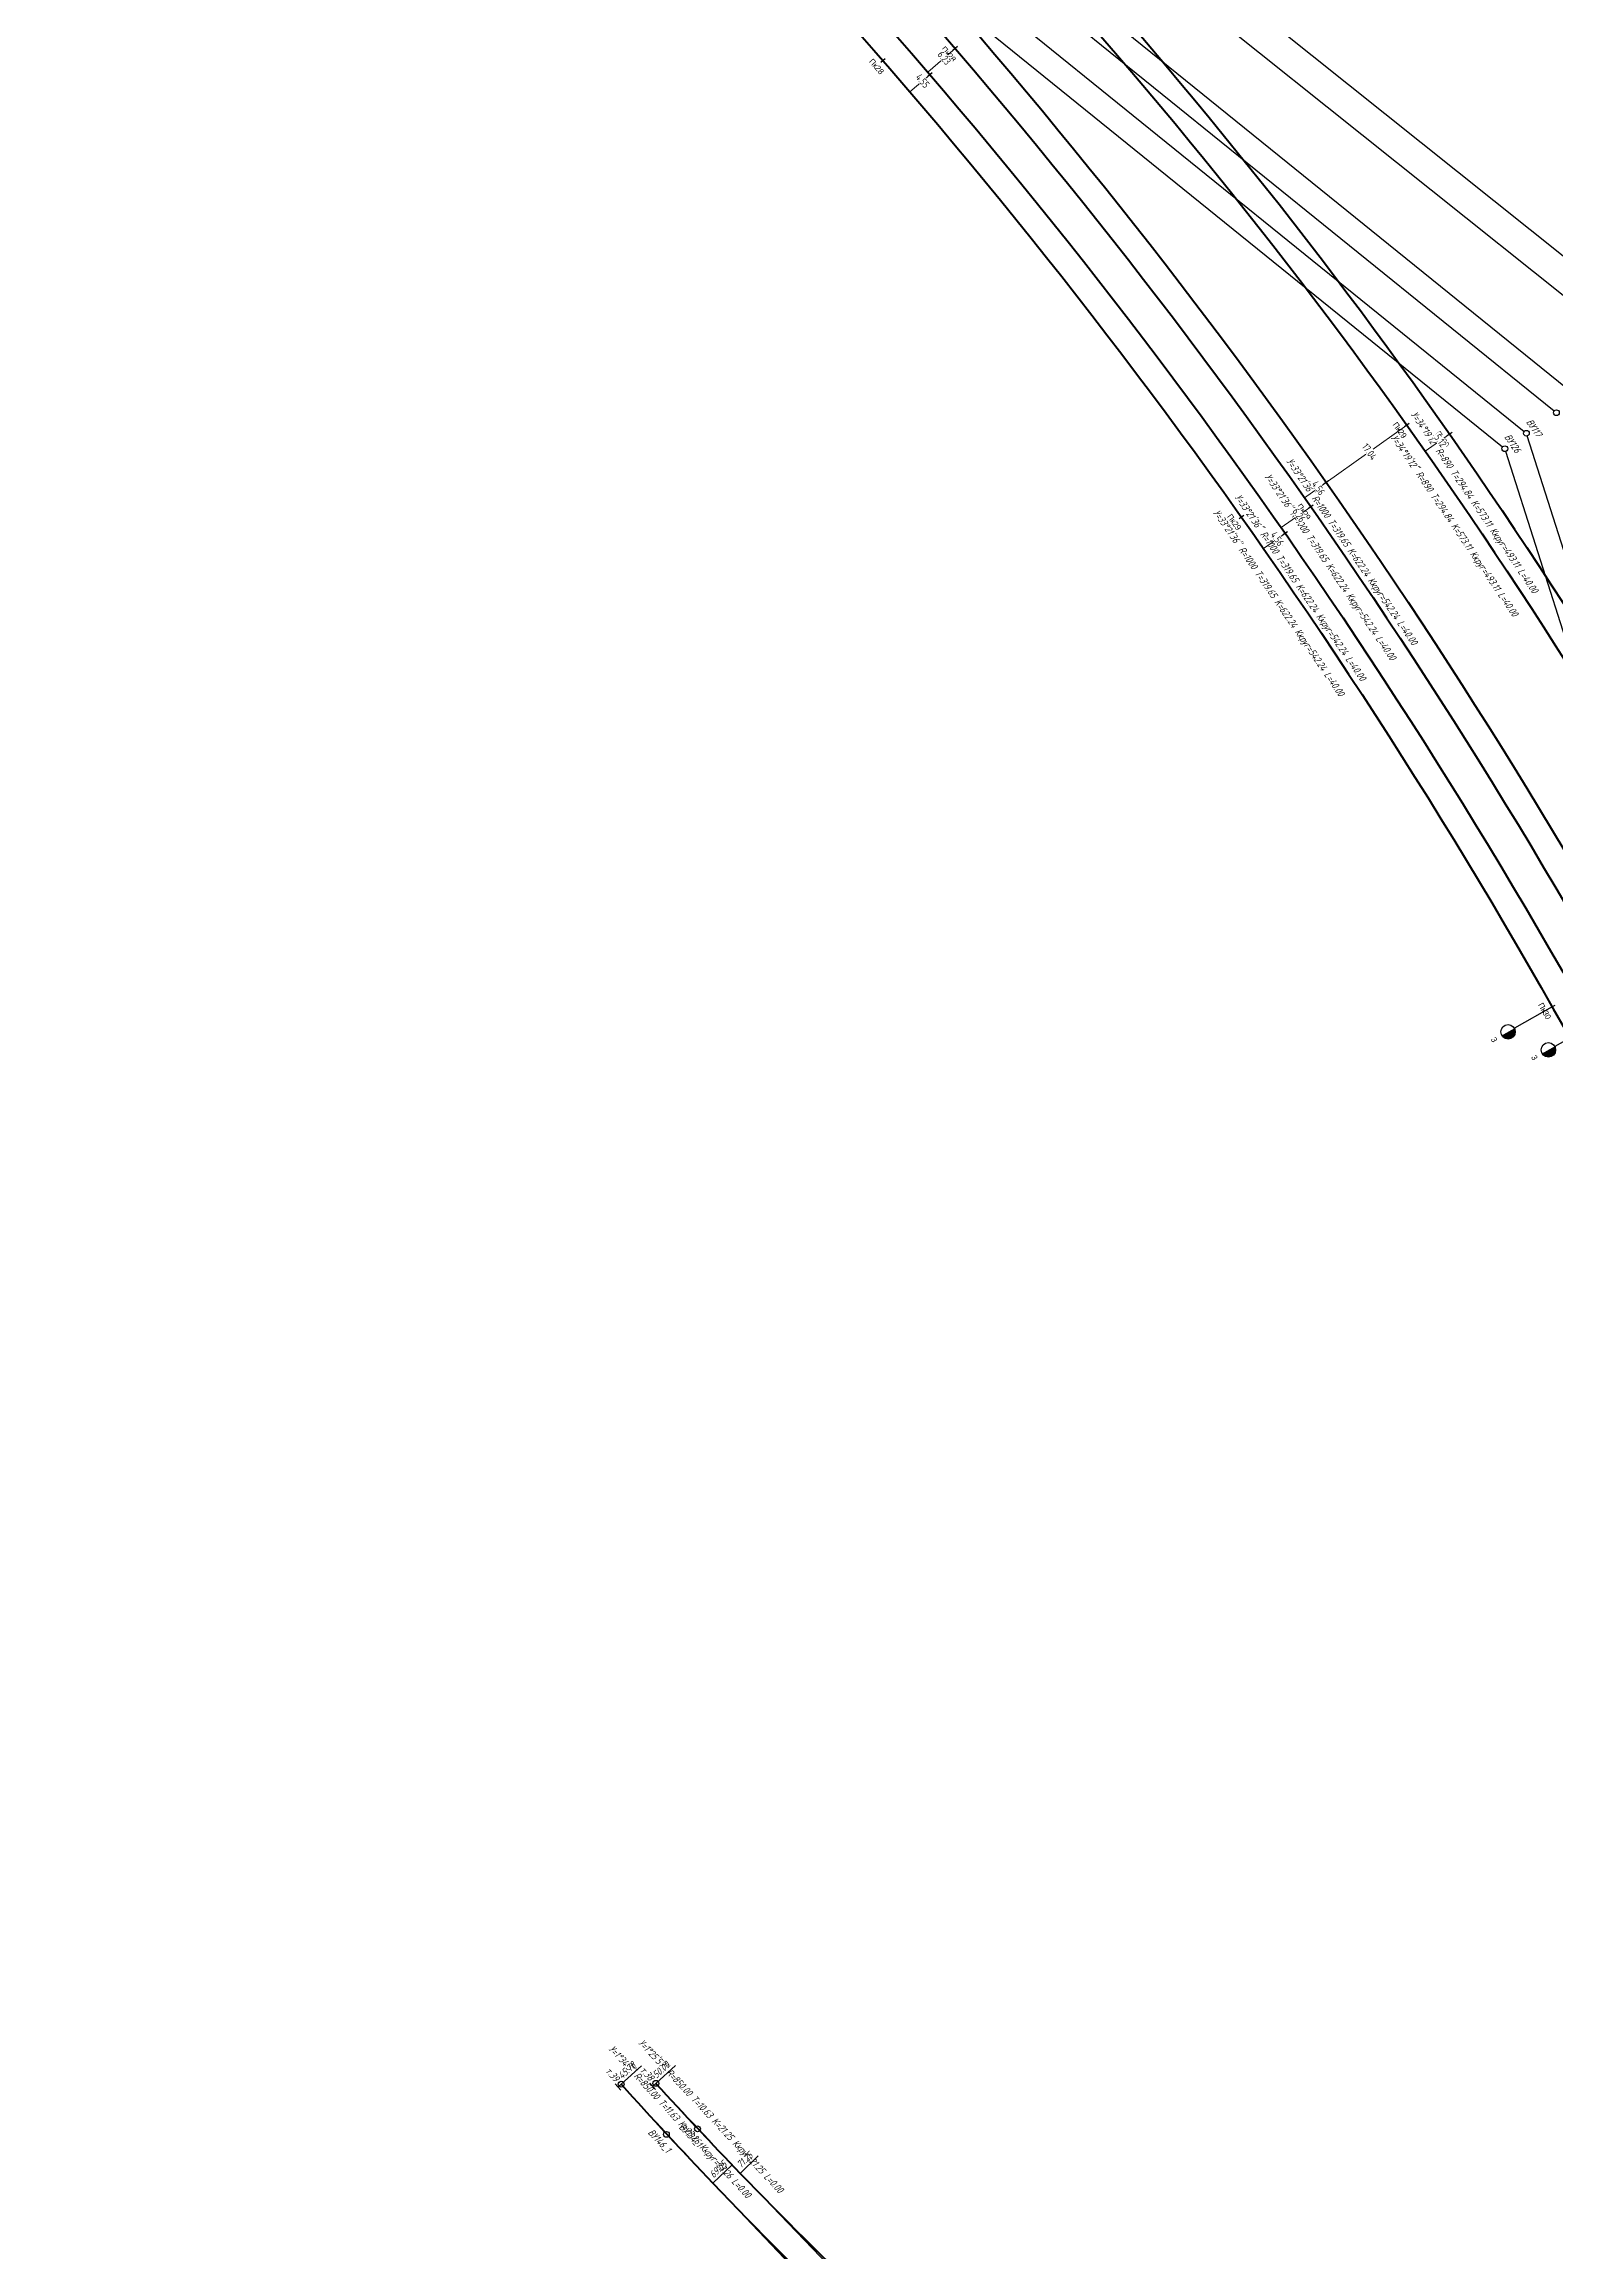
# Model space of a CAD drawing. Extents: x 10590 to 14299, y 7312 to 9553.
# Drawn here: x 12202.4 to 12462.8, y 8019 to 8399.5 of the extents above; entities that cross this region are included whole.
import ezdxf
from ezdxf.enums import TextEntityAlignment as Align

# ---------------------------------------------------------------- set-up
doc = ezdxf.new("R2010")
doc.units = 0
for name, color, linetype in [('Вершины', 7, 'Continuous'), ('Километраж', 7, 'Continuous'), ('Междупутья в плане', 7, 'Continuous'), ('Ось трассы', 7, 'Continuous'), ('Параметры кривых', 7, 'Continuous'), ('Пикетаж', 7, 'Continuous')]:
    doc.layers.add(name, color=color, linetype=linetype)
doc.styles.get("Standard").update_dxf_attribs({"font": 'SPDS.shx', "oblique": 15, "height": 2})
doc.styles.add('Километры', font='pragmai.shx', dxfattribs={"height": 2})
doc.styles.add('Междупутья', font='simplex.shx', dxfattribs={"width": 0.7, "height": 2.5})
doc.styles.add('Параметры кривых', font='SPDS.shx', dxfattribs={"oblique": 15, "height": 2.5})
doc.styles.add('Пикетаж', font='pragmai.shx', dxfattribs={"height": 2})

msp = doc.modelspace()

# ---------------------------------------------------------------- hatches: boundary and pattern name
at = {"linetype": 'ByBlock', "lineweight": -2}
for points in [[(12455.66, 8229.88, -1), (12453.48, 8228.65)], [(12462.61, 8226.77, -1), (12460.43, 8225.55)]]:
    msp.add_hatch(color=1, dxfattribs=at).paths.add_polyline_path(points)

# ---------------------------------------------------------------- linework, layer by layer
at = {"color": 1}
for p, q in [((12359.72, 8399.06), (12358.96, 8398.4)), ((12347.31, 8396.95), (12346.55, 8396.3)), ((12437.55, 8334.12), (12436.73, 8333.54)), ((12444.92, 8332.56), (12444.1, 8331.98)), ((12423.67, 8324.23), (12422.85, 8323.66)), ((12409.04, 8318.28), (12408.23, 8317.7)), ((12462.62, 8233.83), (12461.75, 8233.33))]:
    msp.add_line(p, q, dxfattribs=at)
at = {"color": 1, "linetype": 'ByBlock', "lineweight": -2}
for p, q in [((12462.18, 8233.58), (12455.66, 8229.88)), ((12469.16, 8230.42), (12462.61, 8226.77)), ((12301.76, 8046.85), (12300.76, 8047.96)), ((12301.82, 8047.91), (12301.26, 8047.41)), ((12307.74, 8046.99), (12306.73, 8048.1)), ((12307.79, 8048.05), (12307.24, 8047.55))]:
    msp.add_line(p, q, dxfattribs=at)
for centre in [(12454.57, 8229.27), (12461.52, 8226.16)]:
    msp.add_circle(centre, 1.25, dxfattribs=at)
at = {"layer": 'Вершины', "color": 1}
for p, q in [((12218.1, 8539.68), (12466.22, 8338.94)), ((12214.39, 8537.02), (12462.51, 8336.28)), ((12255.43, 8529.73), (12485.36, 8345.96)), ((12252, 8525.69), (12481.93, 8341.93)), ((12551.03, 8025.19), (12454.17, 8329.3)), ((12554.73, 8027.85), (12457.88, 8331.96)), ((12301.82, 8047.91), (12309.27, 8039.63)), ((12307.79, 8048.05), (12314.62, 8040.58)), ((12315.3, 8039.85), (12365.95, 7987.12)), ((12309.95, 8038.9), (12363.97, 7982.09))]:
    msp.add_line(p, q, dxfattribs=at)
for centre in [(12462.9, 8335.97), (12457.73, 8332.43), (12454.02, 8329.77), (12301.82, 8047.91), (12307.79, 8048.05), (12309.6, 8039.26), (12314.96, 8040.21)]:
    msp.add_circle(centre, 0.5, dxfattribs=at)
at = {"layer": 'Междупутья в плане', "color": 1, "lineweight": 15}
for p, q in [((12359.34, 8398.73), (12354.62, 8394.67)), ((12437.14, 8333.83), (12423.26, 8323.95)), ((12444.51, 8332.27), (12440.32, 8329.33)), ((12423.26, 8323.94), (12419.53, 8321.32))]:
    msp.add_line(p, q, dxfattribs=at)
at = {"layer": 'Ось трассы', "color": 1, "lineweight": 100, "flags": 128}
for points in [[(12015.02, 8721.87), (12255.43, 8529.73, -0.000351), (12263.24, 8523.48, -0.001053), (12271.03, 8517.21, -0.001756), (12278.79, 8510.9, -0.002458), (12286.49, 8504.52, -0.139405), (12560.18, 8101.91, -0.002458), (12563.27, 8092.41, -0.001756), (12566.29, 8082.87, -0.001053), (12569.25, 8073.32, -0.000351), (12572.19, 8063.76), (12588.93, 8009.16, 0.001116)], [(12301.82, 8047.91, 0.006842), (12317.62, 8030.83, 0.048741), (12419.13, 7943.04, 0.036879)], [(12307.79, 8048.05, 0.00625), (12322.32, 8032.54, 0.047719), (12417.63, 7950.6, 0.036612)]]:
    msp.add_lwpolyline(points, format="xyb", dxfattribs=at)
at = {"layer": 'Параметры кривых', "color": 1}
for p, q in [((12301.82, 8047.91), (12305.33, 8051.06)), ((12307.79, 8048.05), (12311.16, 8051.13)), ((12317.62, 8030.83), (12320.92, 8033.98)), ((12317.62, 8030.83), (12320.92, 8033.98)), ((12322.32, 8032.54), (12325.43, 8035.53)), ((12322.32, 8032.54), (12325.43, 8035.53))]:
    msp.add_line(p, q, dxfattribs=at)

# ---------------------------------------------------------------- texts
at = {"layer": 'Вершины', "color": 1, "oblique": 15}
for s, p in [('ВУ117', (12458.55, 8333)), ('ВУ126', (12454.85, 8330.34))]:
    msp.add_text(s, height=1.25, rotation=304.3457, dxfattribs=at).set_placement(p, align=Align.CENTER)
for s, rotation, p in [('т.39', 312.0012, (12301.15, 8048.65)), ('т.38', 312.4244, (12307.12, 8048.79))]:
    msp.add_text(s, height=1.25, rotation=rotation, dxfattribs=at).set_placement(p, align=Align.MIDDLE_RIGHT)
for s, rotation, p in [('ВУ146_1', 313.034, (12308.87, 8038.58)), ('ВУ134_1', 313.4136, (12314.23, 8039.52))]:
    msp.add_text(s, height=1.25, rotation=rotation, dxfattribs=at).set_placement(p, align=Align.TOP_CENTER)
at = {"layer": 'Километраж', "color": 1, "linetype": 'Continuous', "lineweight": -3, "style": 'Километры'}
for rotation, p in [(299.5261, (12452.61, 8228.16)), (299.1437, (12459.55, 8225.07))]:
    msp.add_text('3', height=1, rotation=rotation, dxfattribs=at).set_placement(p, align=Align.TOP_CENTER)
at = {"layer": 'Параметры кривых', "color": 1, "style": 'Параметры кривых', "oblique": 15}
msp.add_text('У=34°19\'12" R=890 T=294.84 K=573.11 Ккруг=493.11 L=40.00', height=1.25, rotation=304.2075, dxfattribs=at).set_placement((12449.33, 8320.89), align=Align.TOP_CENTER)
for s, rotation, p in [('У=1°25\'57" R=850.00 T=10.63 K=21.25 Ккруг=21.25 L=0.00', 313.1338, (12316.83, 8041.96)), ('У=1°34\'5" R=850.00 T=11.63 K=23.26 Ккруг=23.26 L=0.00', 312.7785, (12311.49, 8041.01))]:
    msp.add_text(s, height=1.25, rotation=rotation, dxfattribs=at).set_placement(p, align=Align.CENTER)
for s, rotation, p in [('45.78', 41.9945, (12301.95, 8048.7)), ('50.00', 42.4176, (12307.91, 8048.84)), ('71.25', 43.8501, (12322.42, 8033.34)), ('71.25', 43.8501, (12322.42, 8033.34)), ('69.05', 43.5625, (12317.73, 8031.63)), ('69.05', 43.5625, (12317.73, 8031.63))]:
    msp.add_text(s, height=1.25, rotation=rotation, dxfattribs=at).set_placement(p)
at = {"layer": 'Пикетаж', "color": 1, "style": 'Пикетаж'}
for s, rotation, p in [('Пк28', 310.6756, (12357.83, 8397.43)), ('Пк28', 310.9853, (12345.42, 8395.31)), ('Пк29', 305.4281, (12435.51, 8332.67)), ('Пк29', 304.9877, (12442.87, 8331.12)), ('Пк29', 305.0527, (12421.63, 8322.8)), ('Пк29', 305.2557, (12407, 8316.83)), ('Пк30', 299.5261, (12460.44, 8232.6))]:
    msp.add_text(s, height=1, rotation=rotation, dxfattribs=at).set_placement(p, align=Align.CENTER)

# ---------------------------------------------------------------- next in the draw order: wipeouts: each hides what was drawn before it
at = {"color": 1}
msp.add_wipeout([(12441.52, 8331.86), (12442.75, 8332.72), (12444.33, 8330.46), (12443.1, 8329.6)], dxfattribs=at)

# ---------------------------------------------------------------- next in the draw order: linework, layer by layer
at = {"layer": 'Ось трассы', "color": 1, "lineweight": 100, "flags": 128}
msp.add_lwpolyline([(12011.71, 8717.74), (12252, 8525.69, -0.000351), (12259.81, 8519.45, -0.001053), (12267.6, 8513.18, -0.001756), (12275.36, 8506.87, -0.002458), (12283.06, 8500.49, -0.139405), (12556.75, 8097.88, -0.002458), (12559.84, 8088.37, -0.001756), (12562.86, 8078.84, -0.001053), (12565.82, 8069.29, -0.000351), (12568.76, 8059.73), (12585.35, 8005.63, 0.001116)], format="xyb", dxfattribs=at)

# ---------------------------------------------------------------- next in the draw order: texts
at = {"layer": 'Междупутья в плане', "color": 1, "style": 'Междупутья', "width": 0.7}
msp.add_text('5.12', height=1.25, rotation=304.9877, dxfattribs=at).set_placement((12442.42, 8330.8), align=Align.CENTER)
at = {"layer": 'Параметры кривых', "color": 1, "style": 'Параметры кривых', "oblique": 15}
msp.add_text('У=34°19\'12" R=890 T=294.84 K=573.11 Ккруг=493.11 L=40.00', height=1.25, rotation=304.2075, dxfattribs=at).set_placement((12445.9, 8316.86), align=Align.TOP_CENTER)

# ---------------------------------------------------------------- next in the draw order: wipeouts: each hides what was drawn before it
at = {"color": 1}
msp.add_wipeout([(12429.05, 8330.29), (12430.27, 8331.16), (12432.37, 8328.21), (12431.15, 8327.34)], dxfattribs=at)

# ---------------------------------------------------------------- next in the draw order: linework, layer by layer
at = {"layer": 'Ось трассы', "color": 1, "lineweight": 100, "flags": 128}
msp.add_lwpolyline([(11950.04, 8756.55), (12218.1, 8539.68, -0.000313), (12225.87, 8533.39, -0.000938), (12233.63, 8527.07, -0.001563), (12241.35, 8520.72, -0.002188), (12249.03, 8514.31, -0.136397), (12551.22, 8072.08, -0.002188), (12554.4, 8062.6, -0.001563), (12557.51, 8053.09, -0.000938), (12560.57, 8043.57, -0.000313), (12563.61, 8034.05), (12625.65, 7839.26, 0.000391), (12628.69, 7829.74, 0.001172), (12631.76, 7820.22, 0.001953), (12634.89, 7810.72, 0.002734), (12638.1, 7801.25, 0.061508), (12724.49, 7625.22, 0.002734), (12730.01, 7616.88, 0.001953), (12735.61, 7608.59, 0.001172), (12741.26, 7600.34, 0.000391), (12746.93, 7592.11), (12938.32, 7314.77)], format="xyb", dxfattribs=at)

# ---------------------------------------------------------------- next in the draw order: texts
at = {"layer": 'Междупутья в плане', "color": 1, "style": 'Междупутья', "width": 0.7}
msp.add_text('17.04', height=1.25, rotation=305.4281, dxfattribs=at).set_placement((12430.2, 8328.89), align=Align.CENTER)
at = {"layer": 'Параметры кривых', "color": 1, "style": 'Параметры кривых', "oblique": 15}
msp.add_text('У=33°21\'36" R=1000 T=319.65 K=622.24 Ккруг=542.24 L=40.00', height=1.25, rotation=304.3461, dxfattribs=at).set_placement((12428.22, 8312.39), align=Align.TOP_CENTER)

# ---------------------------------------------------------------- next in the draw order: wipeouts: each hides what was drawn before it
at = {"color": 1}
msp.add_wipeout([(12420.47, 8323.74), (12421.69, 8324.6), (12423.35, 8322.25), (12422.12, 8321.39)], dxfattribs=at)

# ---------------------------------------------------------------- next in the draw order: linework, layer by layer
msp.add_line((12421.03, 8320.05), (12420.21, 8319.47), dxfattribs=at)
at = {"layer": 'Междупутья в плане', "color": 1, "lineweight": 15}
msp.add_line((12420.62, 8319.76), (12415.49, 8316.17), dxfattribs=at)
at = {"layer": 'Ось трассы', "color": 1, "lineweight": 100, "flags": 128}
msp.add_lwpolyline([(11969.77, 8734.92), (12214.39, 8537.02, -0.000313), (12222.16, 8530.73, -0.000938), (12229.92, 8524.41, -0.001563), (12237.64, 8518.06, -0.002188), (12245.32, 8511.65, -0.136397), (12547.51, 8069.42, -0.002188), (12550.69, 8059.94, -0.001563), (12553.8, 8050.43, -0.000938), (12556.87, 8040.91, -0.000313), (12559.91, 8031.39), (12625.56, 7825.23, 0.000391), (12628.6, 7815.7, 0.001172), (12631.67, 7806.19, 0.001953), (12634.8, 7796.69, 0.002734), (12638.02, 7787.22, 0.06143), (12724.26, 7611.4, 0.002734), (12729.78, 7603.06, 0.001953), (12735.38, 7594.77, 0.001172), (12741.02, 7586.52, 0.000391), (12746.7, 7578.28), (12794.17, 7509.45)], format="xyb", dxfattribs=at)

# ---------------------------------------------------------------- next in the draw order: texts
at = {"layer": 'Междупутья в плане', "color": 1, "style": 'Междупутья', "width": 0.7}
msp.add_text('4.56', height=1.25, rotation=305.0527, dxfattribs=at).set_placement((12421.39, 8322.63), align=Align.CENTER)
at = {"layer": 'Параметры кривых', "color": 1, "style": 'Параметры кривых', "oblique": 15}
msp.add_text('У=33°21\'36" R=1000 T=319.65 K=622.24 Ккруг=542.24 L=40.00', height=1.25, rotation=304.3461, dxfattribs=at).set_placement((12424.51, 8309.73), align=Align.TOP_CENTER)
at = {"layer": 'Пикетаж', "color": 1, "style": 'Пикетаж'}
msp.add_text('Пк29', height=1, rotation=304.946, dxfattribs=at).set_placement((12418.98, 8318.61), align=Align.CENTER)

# ---------------------------------------------------------------- next in the draw order: wipeouts: each hides what was drawn before it
at = {"color": 1}
for points in [[(12355.94, 8397.73), (12357.07, 8398.7), (12358.98, 8396.49), (12357.84, 8395.51)], [(12417.13, 8319.07), (12418.36, 8319.93), (12420.01, 8317.57), (12418.78, 8316.72)]]:
    msp.add_wipeout(points, dxfattribs=at)

# ---------------------------------------------------------------- next in the draw order: linework, layer by layer
for p, q in [((12355.38, 8394.56), (12354.62, 8393.91)), ((12416.59, 8315.47), (12415.77, 8314.9))]:
    msp.add_line(p, q, dxfattribs=at)
at = {"layer": 'Вершины', "color": 1}
msp.add_line((12209.22, 8533.48), (12457.34, 8332.75), dxfattribs=at)
at = {"layer": 'Междупутья в плане', "color": 1, "lineweight": 15}
for p, q in [((12355, 8394.23), (12351.55, 8391.27)), ((12416.18, 8315.18), (12412.44, 8312.57))]:
    msp.add_line(p, q, dxfattribs=at)
at = {"layer": 'Ось трассы', "color": 1, "lineweight": 100, "flags": 128}
msp.add_lwpolyline([(11917.95, 8769.13), (12209.22, 8533.48, -0.000313), (12216.99, 8527.19, -0.000938), (12224.75, 8520.88, -0.001563), (12232.47, 8514.53, -0.002188), (12240.15, 8508.12, -0.136397), (12542.34, 8065.88, -0.002188), (12545.52, 8056.4, -0.001563), (12548.63, 8046.9, -0.000938), (12551.7, 8037.38, -0.000313), (12554.73, 8027.85), (12618.22, 7828.5, 0.000391), (12621.26, 7818.98, 0.001172), (12624.33, 7809.46, 0.001953), (12627.46, 7799.96, 0.002734), (12630.68, 7790.49, 0.06146), (12716.98, 7614.59, 0.002734), (12722.5, 7606.25, 0.001953), (12728.09, 7597.96, 0.001172), (12733.74, 7589.71, 0.000391), (12739.41, 7581.48), (12907.1, 7338.38)], format="xyb", dxfattribs=at)

# ---------------------------------------------------------------- next in the draw order: texts
at = {"layer": 'Междупутья в плане', "color": 1, "style": 'Междупутья', "width": 0.7}
for s, rotation, p in [('6.23', 310.6756, (12356.98, 8396.7)), ('6.26', 304.946, (12418.06, 8317.97))]:
    msp.add_text(s, height=1.25, rotation=rotation, dxfattribs=at).set_placement(p, align=Align.CENTER)
at = {"layer": 'Параметры кривых', "color": 1, "style": 'Параметры кривых', "oblique": 15}
msp.add_text('У=33°21\'36" R=1000 T=319.65 K=622.24 Ккруг=542.24 L=40.00', height=1.25, rotation=304.3461, dxfattribs=at).set_placement((12419.34, 8306.2), align=Align.TOP_CENTER)
at = {"layer": 'Пикетаж', "color": 1, "style": 'Пикетаж'}
for s, rotation, p in [('Пк28', 310.6028, (12353.48, 8392.93)), ('Пк29', 304.8733, (12414.54, 8314.04))]:
    msp.add_text(s, height=1, rotation=rotation, dxfattribs=at).set_placement(p, align=Align.CENTER)

# ---------------------------------------------------------------- next in the draw order: wipeouts: each hides what was drawn before it
at = {"color": 1}
for points in [[(12352.23, 8393.78), (12353.37, 8394.76), (12355.27, 8392.54), (12354.13, 8391.56)], [(12413.38, 8314.99), (12414.61, 8315.84), (12416.26, 8313.49), (12415.03, 8312.63)]]:
    msp.add_wipeout(points, dxfattribs=at)

# ---------------------------------------------------------------- next in the draw order: linework, layer by layer
at = {"layer": 'Вершины', "color": 1}
msp.add_line((12205.51, 8530.82), (12453.63, 8330.09), dxfattribs=at)
at = {"layer": 'Ось трассы', "color": 1, "lineweight": 100, "flags": 128}
msp.add_lwpolyline([(12001.25, 8696.08), (12205.51, 8530.82, -0.000313), (12213.28, 8524.53, -0.000938), (12221.04, 8518.22, -0.001563), (12228.76, 8511.87, -0.002188), (12236.44, 8505.46, -0.136397), (12538.63, 8063.22, -0.002188), (12541.82, 8053.74, -0.001563), (12544.93, 8044.24, -0.000938), (12547.99, 8034.72, -0.000313), (12551.03, 8025.19), (12622.1, 7802.03, 0.000391), (12625.14, 7792.51, 0.001172), (12628.21, 7782.99, 0.001953), (12631.34, 7773.49, 0.002734), (12634.56, 7764.02, 0.06146), (12720.85, 7588.12, 0.002734), (12726.37, 7579.78, 0.001953), (12731.97, 7571.49, 0.001172), (12737.62, 7563.24, 0.000391), (12743.29, 7555.01), (12889.58, 7342.94)], format="xyb", dxfattribs=at)

# ---------------------------------------------------------------- next in the draw order: texts
at = {"layer": 'Междупутья в плане', "color": 1, "style": 'Междупутья', "width": 0.7}
for s, rotation, p in [('4.55', 310.6028, (12353.27, 8392.75)), ('4.56', 304.8733, (12414.31, 8313.88))]:
    msp.add_text(s, height=1.25, rotation=rotation, dxfattribs=at).set_placement(p, align=Align.CENTER)
at = {"layer": 'Параметры кривых', "color": 1, "style": 'Параметры кривых', "oblique": 15}
msp.add_text('У=33°21\'36" R=1000 T=319.65 K=622.24 Ккруг=542.24 L=40.00', height=1.25, rotation=304.3461, dxfattribs=at).set_placement((12415.63, 8303.54), align=Align.TOP_CENTER)

doc.saveas('drawing.dxf')
